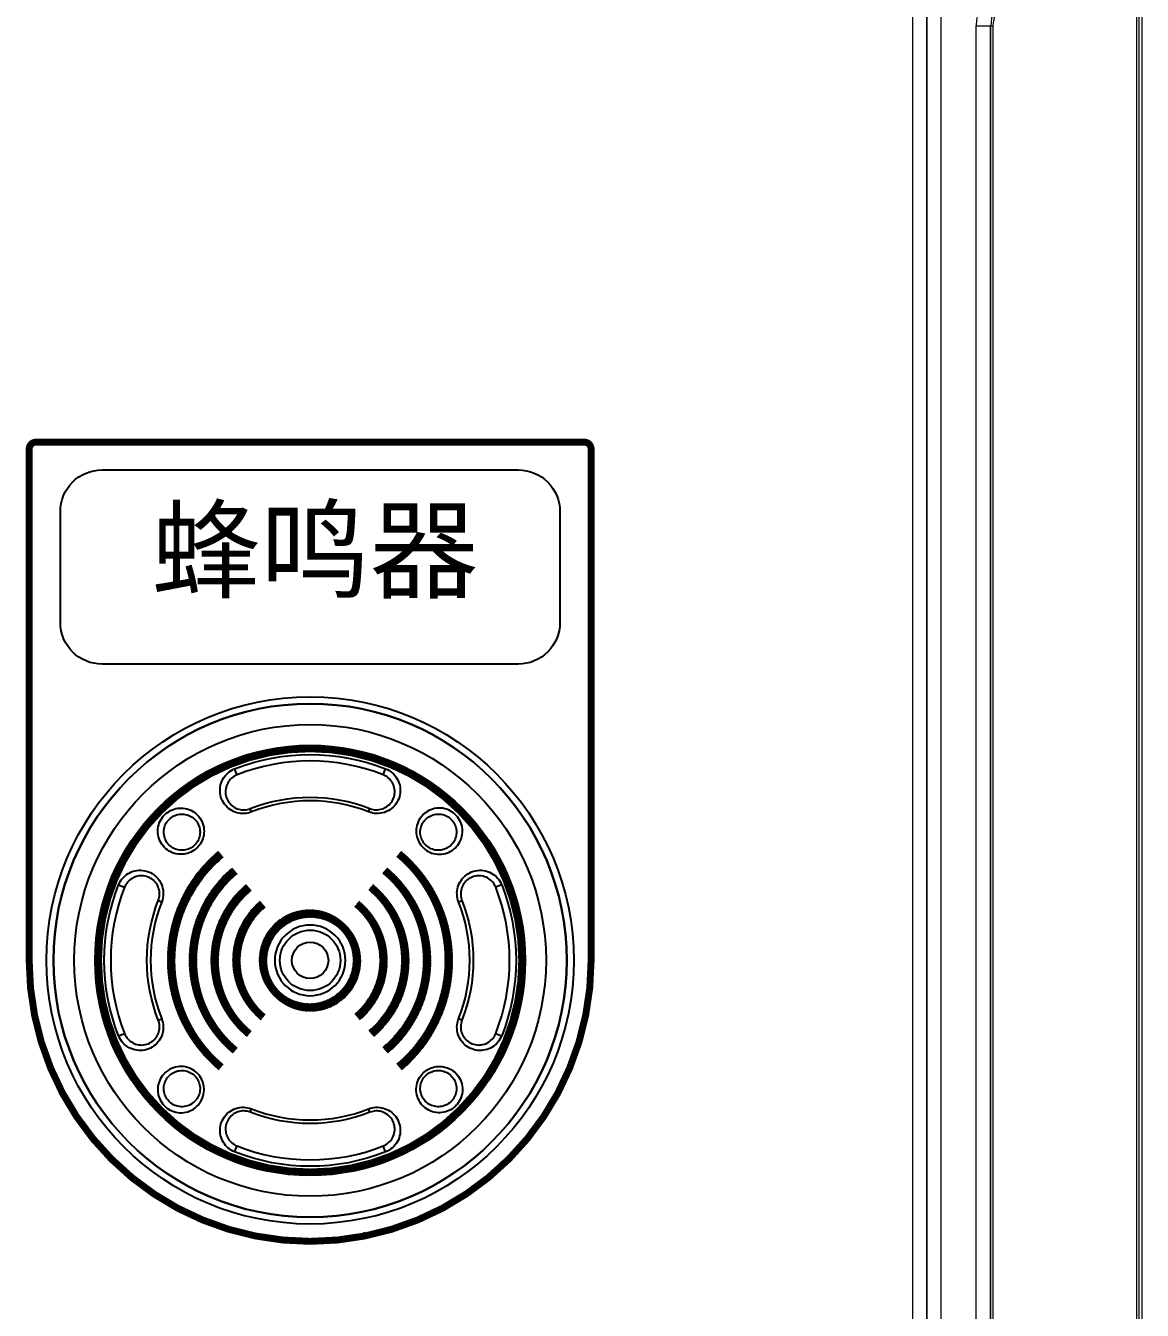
# Model space of a CAD drawing. Header units: millimetres. Extents: x 3916 to 6020, y 1867 to 2649.
# Drawn here: x 4280.2 to 4360.6, y 2402.7 to 2495.3 of the extents above; entities that cross this region are included whole.
import ezdxf

# ---------------------------------------------------------------- set-up
doc = ezdxf.new("R2010")
doc.units = ezdxf.units.MM
doc.layers.add('13', color=7, linetype='Continuous', lineweight=18)
doc.layers.add('30', color=7, linetype='Continuous')
doc.styles.add('宋体', font='')
doc.styles.get('宋体').set_extended_font_data('SimSun')

# ---------------------------------------------------------------- blocks, each defined once
blk = doc.blocks.new('LX300300')
at = {"layer": '13'}
for p, q in [((-1147.285, 19623.487), (-1147.285, 19907.437)), ((-1163.823, 19652.466), (-1163.823, 19878.459)), ((-1162.826, 19878.459), (-1162.826, 19652.466)), ((-1162.811, 19652.453), (-1162.811, 19878.472)), ((-1161.815, 19878.472), (-1161.815, 19652.453)), ((-1147.533, 19876.749), (-1147.533, 19654.176)), ((-1147.69, 19655.566), (-1147.69, 19875.359)), ((-1159.251, 19666.65), (-1159.251, 19864.274)), ((-1159.251, 19864.274), (-1158.251, 19864.274)), ((-1158.251, 19864.274), (-1158.251, 19666.65)), ((-1158.203, 19864.238), (-1158.251, 19864.274)), ((-1158.203, 19666.686), (-1158.203, 19864.238)), ((-1158.047, 19864.238), (-1158.203, 19864.238)), ((-1158.047, 19864.238), (-1158.047, 19666.686))]:
    blk.add_line(p, q, dxfattribs=at)
for centre, major_axis, ratio, start_param, end_param in [((-1155.248, 19864.271), (-3.203, 2.402), 0.999049, 6.141116, 6.926248), ((-1155.117, 19864.172), (2.928, -1.011), 0.965117, 2.678031, 3.463163), ((-1155.46, 19864.172), (2.454, -0.854), 0.958263, 2.678297, 3.463429)]:
    blk.add_ellipse(centre, major_axis=major_axis, ratio=ratio, start_param=start_param, end_param=end_param, dxfattribs=at)
blk = doc.blocks.new('14252565')
h = blk.add_hatch()
h.set_pattern_fill('ANSI31', color=1, scale=0.174239, style=0)
h.set_pattern_definition([(45, (6002.933564, 3888.994266), (-0.0154006625, 0.0154006625), [])])
h.paths.add_polyline_path([(7120.302, 5020.281), (7119.966, 5020.682, 0.466308), (7119.966, 5004.955), (7120.302, 5005.356, -0.466308)])
h.paths.add_polyline_path([(7121.31, 5019.08), (7120.974, 5019.481, 0.466308), (7120.974, 5006.157), (7121.31, 5006.557, -0.466308)])
h.paths.add_polyline_path([(7121.982, 5007.358), (7122.318, 5007.758, -0.466308), (7122.318, 5017.879), (7121.982, 5018.279, 0.466308)])
h.paths.add_polyline_path([(7122.99, 5008.559), (7123.326, 5008.96, -0.466308), (7123.326, 5016.678), (7122.99, 5017.078, 0.466308)])
h.paths.add_polyline_path([(7122.92, 5012.819, 1), (7130.207, 5012.819, 1)])
h.paths.add_polyline_path([(7129.685, 5012.819, -1), (7123.443, 5012.819, -1)], flags=16)
h.paths.add_polyline_path([(7130.138, 5017.078), (7129.802, 5016.678, -0.466308), (7129.802, 5008.96), (7130.138, 5008.559, 0.466308)])
h.paths.add_polyline_path([(7130.81, 5007.758), (7131.146, 5007.358, 0.466308), (7131.146, 5018.279), (7130.81, 5017.879, -0.466308)])
h.paths.add_polyline_path([(7132.154, 5019.481), (7131.818, 5019.08, -0.466308), (7131.818, 5006.557), (7132.154, 5006.157, 0.466308)])
h.paths.add_polyline_path([(7132.826, 5005.356), (7133.162, 5004.955, 0.466308), (7133.162, 5020.682), (7132.826, 5020.281, -0.466308)])
blk.add_line((7106.314, 5012.819), (7106.314, 5049.669))
at = {"color": 1}
blk.add_line((7140.349, 4998.198), (7140.284, 4998.267), dxfattribs=at)
at = {"color": 6}
blk.add_line((7130.514, 4993.116), (7130.49, 4993.233), dxfattribs=at)
at = {"const_width": 0.5}
for points in [[(7106.314, 5049.669, -0.414214), (7106.814, 5050.169)], [(7146.814, 5049.669, 0.414214), (7146.314, 5050.169)], [(7106.314, 5012.819, 1), (7146.814, 5012.819)]]:
    blk.add_lwpolyline(points, format="xyb", dxfattribs=at)
for points in [[(7106.814, 5050.169), (7146.314, 5050.169)], [(7146.314, 5050.169), (7106.814, 5050.169)], [(7106.314, 5012.819), (7106.314, 5049.669)], [(7146.814, 5012.819), (7146.814, 5049.669)]]:
    blk.add_lwpolyline(points, dxfattribs=at)
blk.add_lwpolyline([(7111.564, 5048.169), (7141.564, 5048.169, -0.414214), (7144.564, 5045.169), (7144.564, 5037.169, -0.414214), (7141.564, 5034.169), (7111.564, 5034.169, -0.414214), (7108.564, 5037.169), (7108.564, 5045.169, -0.414214)], format="xyb", close=True)
at = {"color": 1, "const_width": 0.5}
for points in [[(7141.814, 5012.819, 1), (7111.314, 5012.819)], [(7141.814, 5012.819, -1), (7111.314, 5012.819)]]:
    blk.add_lwpolyline(points, format="xyb", dxfattribs=at)
blk.add_circle((7126.564, 5012.819), 19)
at = {"color": 1, "lineweight": -3}
for radius in [18.5, 17, 1.313, 1.313, 1.313]:
    blk.add_circle((7126.564, 5012.819), radius, dxfattribs=at)
for centre, radius, start, end in [((7106.814, 5049.669), 0.5, 90, 180), ((7126.564, 5012.819), 18.5, 180, 0)]:
    blk.add_arc(centre, radius, start, end)
at = {"color": 1}
blk.add_arc((7126.564, 5012.819), 18.5, 0, 180, dxfattribs=at)
at = {"layer": '30', "color": 1}
for p, q in [((7121.293, 5026.192), (7121.123, 5026.622)), ((7131.834, 5026.192), (7132.004, 5026.622)), ((7122.347, 5023.518), (7122.251, 5023.761)), ((7130.781, 5023.518), (7130.876, 5023.761)), ((7112.76, 5018.259), (7113.19, 5018.089)), ((7140.367, 5018.259), (7139.937, 5018.089)), ((7115.622, 5017.131), (7115.864, 5017.035)), ((7137.263, 5017.035), (7137.506, 5017.131)), ((7115.622, 5008.506), (7115.864, 5008.602)), ((7137.506, 5008.506), (7137.263, 5008.602)), ((7112.76, 5007.378), (7113.19, 5007.548)), ((7139.937, 5007.548), (7140.367, 5007.378)), ((7122.251, 5001.877), (7122.347, 5002.119)), ((7130.876, 5001.877), (7130.781, 5002.119)), ((7121.123, 4999.015), (7121.293, 4999.445)), ((7132.004, 4999.015), (7131.834, 4999.445))]:
    blk.add_line(p, q, dxfattribs=at)
at = {"layer": '30', "color": 1, "extrusion": (0, 0, -1)}
blk.add_circle((-7126.564, 5012.819), 2.546, dxfattribs=at)
at = {"layer": '30', "color": 1}
blk.add_circle((7126.564, 5012.819), 2.178, dxfattribs=at)
at = {"layer": '30', "color": 1, "extrusion": (0, 0, -1)}
for radius, start, end in [(14.837, 68.48981, 111.51019), (11.761, 68.48981, 111.51019), (14.837, 338.48981, 21.51019), (14.837, 158.48981, 201.51019), (11.761, 338.48981, 21.51019), (11.761, 158.48981, 201.51019), (11.761, 248.48981, 291.51019), (14.837, 248.48981, 291.51019)]:
    blk.add_arc((-7126.564, 5012.819), radius, start, end, dxfattribs=at)
at = {"layer": '30', "color": 1}
for radius, start, end in [(14.375, 68.48981, 111.51019), (11.501, 68.48981, 111.51019), (14.375, 158.48981, 201.51019), (14.375, 338.48981, 21.51019), (11.501, 158.48981, 201.51019), (11.501, 338.48981, 21.51019), (11.501, 248.48981, 291.51019), (14.375, 248.48981, 291.51019)]:
    blk.add_arc((7126.564, 5012.819), radius, start, end, dxfattribs=at)
for points, knots in [([(7122.347, 5023.518), (7122.178, 5023.452), (7121.997, 5023.413), (7121.817, 5023.404), (7121.637, 5023.395), (7121.454, 5023.416), (7121.283, 5023.464), (7121.109, 5023.514), (7120.942, 5023.592), (7120.794, 5023.693), (7120.641, 5023.797), (7120.505, 5023.929), (7120.395, 5024.077), (7120.282, 5024.23), (7120.194, 5024.405), (7120.139, 5024.587), (7120.082, 5024.773), (7120.058, 5024.972), (7120.07, 5025.168), (7120.081, 5025.363), (7120.128, 5025.559), (7120.208, 5025.74), (7120.284, 5025.916), (7120.394, 5026.081), (7120.528, 5026.222), (7120.656, 5026.356), (7120.81, 5026.471), (7120.977, 5026.556), (7121.025, 5026.58), (7121.074, 5026.602), (7121.123, 5026.622)], [0, 0, 0, 0, 0.101747, 0.101747, 0.101747, 0.203378, 0.203378, 0.203378, 0.30682, 0.30682, 0.30682, 0.414434, 0.414434, 0.414434, 0.526326, 0.526326, 0.526326, 0.640784, 0.640784, 0.640784, 0.754692, 0.754692, 0.754692, 0.864958, 0.864958, 0.864958, 0.970284, 0.970284, 0.970284, 1, 1, 1, 1]), ([(7121.293, 5026.192), (7121.254, 5026.177), (7121.216, 5026.159), (7121.178, 5026.14), (7121.047, 5026.074), (7120.927, 5025.983), (7120.827, 5025.878), (7120.721, 5025.768), (7120.635, 5025.638), (7120.575, 5025.501), (7120.513, 5025.359), (7120.476, 5025.205), (7120.468, 5025.053), (7120.458, 5024.899), (7120.477, 5024.743), (7120.521, 5024.598), (7120.565, 5024.455), (7120.633, 5024.318), (7120.722, 5024.198), (7120.808, 5024.083), (7120.915, 5023.979), (7121.035, 5023.897), (7121.15, 5023.819), (7121.281, 5023.757), (7121.418, 5023.718), (7121.552, 5023.681), (7121.695, 5023.664), (7121.836, 5023.671), (7121.977, 5023.678), (7122.119, 5023.709), (7122.251, 5023.761)], [0, 0, 0, 0, 0.029327, 0.029327, 0.029327, 0.133539, 0.133539, 0.133539, 0.243372, 0.243372, 0.243372, 0.357775, 0.357775, 0.357775, 0.473406, 0.473406, 0.473406, 0.586569, 0.586569, 0.586569, 0.695, 0.695, 0.695, 0.798509, 0.798509, 0.798509, 0.899445, 0.899445, 0.899445, 1, 1, 1, 1]), ([(7132.004, 5026.622), (7132.172, 5026.556), (7132.331, 5026.46), (7132.469, 5026.344), (7132.606, 5026.228), (7132.725, 5026.089), (7132.817, 5025.937), (7132.911, 5025.783), (7132.98, 5025.611), (7133.019, 5025.437), (7133.06, 5025.256), (7133.07, 5025.067), (7133.05, 5024.884), (7133.028, 5024.694), (7132.973, 5024.506), (7132.889, 5024.335), (7132.804, 5024.16), (7132.685, 5023.998), (7132.543, 5023.863), (7132.402, 5023.728), (7132.234, 5023.616), (7132.052, 5023.538), (7131.877, 5023.463), (7131.684, 5023.416), (7131.49, 5023.405), (7131.305, 5023.394), (7131.114, 5023.415), (7130.934, 5023.466), (7130.882, 5023.481), (7130.831, 5023.498), (7130.781, 5023.518)], [0, 0, 0, 0, 0.101624, 0.101624, 0.101624, 0.203124, 0.203124, 0.203124, 0.306539, 0.306539, 0.306539, 0.414299, 0.414299, 0.414299, 0.52639, 0.52639, 0.52639, 0.640916, 0.640916, 0.640916, 0.75468, 0.75468, 0.75468, 0.864737, 0.864737, 0.864737, 0.970001, 0.970001, 0.970001, 1, 1, 1, 1]), ([(7130.876, 5023.761), (7130.915, 5023.745), (7130.956, 5023.731), (7130.996, 5023.72), (7131.137, 5023.679), (7131.287, 5023.663), (7131.432, 5023.672), (7131.584, 5023.681), (7131.735, 5023.717), (7131.872, 5023.776), (7132.015, 5023.838), (7132.147, 5023.925), (7132.257, 5024.03), (7132.368, 5024.137), (7132.461, 5024.264), (7132.528, 5024.4), (7132.594, 5024.534), (7132.637, 5024.682), (7132.654, 5024.831), (7132.67, 5024.973), (7132.662, 5025.122), (7132.63, 5025.264), (7132.599, 5025.4), (7132.546, 5025.534), (7132.472, 5025.656), (7132.4, 5025.774), (7132.306, 5025.883), (7132.198, 5025.975), (7132.091, 5026.065), (7131.966, 5026.14), (7131.834, 5026.192)], [0, 0, 0, 0, 0.029607, 0.029607, 0.029607, 0.133748, 0.133748, 0.133748, 0.243339, 0.243339, 0.243339, 0.357552, 0.357552, 0.357552, 0.473224, 0.473224, 0.473224, 0.586598, 0.586598, 0.586598, 0.695213, 0.695213, 0.695213, 0.798732, 0.798732, 0.798732, 0.899562, 0.899562, 0.899562, 1, 1, 1, 1]), ([(7116.067, 5023.304), (7116.067, 5023.305), (7116.073, 5023.31), (7116.079, 5023.316), (7116.2, 5023.437), (7116.35, 5023.545), (7116.51, 5023.624), (7116.67, 5023.704), (7116.844, 5023.757), (7117.018, 5023.782), (7117.198, 5023.807), (7117.382, 5023.803), (7117.557, 5023.77), (7117.74, 5023.736), (7117.918, 5023.671), (7118.077, 5023.58), (7118.244, 5023.485), (7118.395, 5023.36), (7118.519, 5023.216), (7118.645, 5023.068), (7118.747, 5022.895), (7118.816, 5022.711), (7118.883, 5022.528), (7118.92, 5022.329), (7118.92, 5022.132), (7118.92, 5021.941), (7118.886, 5021.745), (7118.82, 5021.563), (7118.757, 5021.388), (7118.663, 5021.221), (7118.544, 5021.076), (7118.477, 5020.993), (7118.4, 5020.915), (7118.317, 5020.847), (7118.177, 5020.731), (7118.016, 5020.637), (7117.847, 5020.572), (7117.678, 5020.508), (7117.498, 5020.471), (7117.32, 5020.464), (7117.138, 5020.456), (7116.953, 5020.479), (7116.781, 5020.53), (7116.601, 5020.583), (7116.429, 5020.667), (7116.279, 5020.776), (7116.123, 5020.888), (7115.985, 5021.029), (7115.876, 5021.187), (7115.766, 5021.348), (7115.682, 5021.532), (7115.634, 5021.723), (7115.587, 5021.911), (7115.572, 5022.113), (7115.593, 5022.309), (7115.614, 5022.497), (7115.668, 5022.687), (7115.752, 5022.86), (7115.832, 5023.025), (7115.942, 5023.179), (7116.072, 5023.31)], [0, 0, 0, 0, 0.000099, 0.000099, 0.000099, 0.050562, 0.050562, 0.050562, 0.100945, 0.100945, 0.100945, 0.152637, 0.152637, 0.152637, 0.206489, 0.206489, 0.206489, 0.262514, 0.262514, 0.262514, 0.319771, 0.319771, 0.319771, 0.376667, 0.376667, 0.376667, 0.431722, 0.431722, 0.431722, 0.484381, 0.484381, 0.484381, 0.514326, 0.514326, 0.514326, 0.565533, 0.565533, 0.565533, 0.616667, 0.616667, 0.616667, 0.668934, 0.668934, 0.668934, 0.723397, 0.723397, 0.723397, 0.779841, 0.779841, 0.779841, 0.83716, 0.83716, 0.83716, 0.893705, 0.893705, 0.893705, 0.948113, 0.948113, 0.948113, 1, 1, 1, 1]), ([(7134.717, 5023.33), (7134.765, 5023.377), (7134.816, 5023.42), (7134.869, 5023.461), (7135.025, 5023.578), (7135.204, 5023.67), (7135.392, 5023.727), (7135.578, 5023.783), (7135.779, 5023.807), (7135.976, 5023.795), (7136.166, 5023.784), (7136.359, 5023.738), (7136.536, 5023.662), (7136.706, 5023.589), (7136.866, 5023.485), (7137.003, 5023.359), (7137.136, 5023.238), (7137.25, 5023.092), (7137.336, 5022.935), (7137.422, 5022.779), (7137.483, 5022.607), (7137.515, 5022.434), (7137.548, 5022.257), (7137.552, 5022.073), (7137.527, 5021.897), (7137.501, 5021.713), (7137.444, 5021.534), (7137.36, 5021.371), (7137.274, 5021.201), (7137.156, 5021.045), (7137.018, 5020.915), (7136.925, 5020.828), (7136.822, 5020.751), (7136.711, 5020.687), (7136.547, 5020.592), (7136.364, 5020.524), (7136.176, 5020.49), (7135.987, 5020.455), (7135.788, 5020.453), (7135.597, 5020.486), (7135.411, 5020.517), (7135.226, 5020.582), (7135.06, 5020.675), (7134.9, 5020.765), (7134.753, 5020.883), (7134.63, 5021.02), (7134.511, 5021.154), (7134.412, 5021.309), (7134.342, 5021.473), (7134.272, 5021.637), (7134.228, 5021.815), (7134.213, 5021.991), (7134.198, 5022.172), (7134.213, 5022.357), (7134.256, 5022.531), (7134.301, 5022.712), (7134.377, 5022.886), (7134.478, 5023.041), (7134.546, 5023.146), (7134.627, 5023.243), (7134.717, 5023.33)], [0, 0, 0, 0, 0.019456, 0.019456, 0.019456, 0.076785, 0.076785, 0.076785, 0.133563, 0.133563, 0.133563, 0.188335, 0.188335, 0.188335, 0.24065, 0.24065, 0.24065, 0.291255, 0.291255, 0.291255, 0.341577, 0.341577, 0.341577, 0.393046, 0.393046, 0.393046, 0.446607, 0.446607, 0.446607, 0.502394, 0.502394, 0.502394, 0.539574, 0.539574, 0.539574, 0.595083, 0.595083, 0.595083, 0.650703, 0.650703, 0.650703, 0.704608, 0.704608, 0.704608, 0.756284, 0.756284, 0.756284, 0.806725, 0.806725, 0.806725, 0.857335, 0.857335, 0.857335, 0.909371, 0.909371, 0.909371, 0.963555, 0.963555, 0.963555, 1, 1, 1, 1]), ([(7116.399, 5022.983), (7116.297, 5022.881), (7116.211, 5022.759), (7116.148, 5022.63), (7116.082, 5022.494), (7116.04, 5022.346), (7116.024, 5022.199), (7116.007, 5022.044), (7116.019, 5021.887), (7116.056, 5021.74), (7116.094, 5021.59), (7116.159, 5021.446), (7116.245, 5021.32), (7116.33, 5021.196), (7116.438, 5021.086), (7116.561, 5020.998), (7116.679, 5020.913), (7116.813, 5020.847), (7116.954, 5020.805), (7117.089, 5020.766), (7117.233, 5020.747), (7117.376, 5020.753), (7117.515, 5020.759), (7117.657, 5020.788), (7117.79, 5020.838), (7117.921, 5020.889), (7118.048, 5020.962), (7118.158, 5021.054), (7118.223, 5021.107), (7118.283, 5021.168), (7118.336, 5021.233), (7118.429, 5021.347), (7118.503, 5021.478), (7118.552, 5021.614), (7118.604, 5021.758), (7118.63, 5021.911), (7118.63, 5022.06), (7118.63, 5022.216), (7118.601, 5022.371), (7118.548, 5022.514), (7118.495, 5022.658), (7118.415, 5022.794), (7118.316, 5022.909), (7118.218, 5023.023), (7118.1, 5023.12), (7117.97, 5023.194), (7117.845, 5023.266), (7117.706, 5023.317), (7117.562, 5023.344), (7117.426, 5023.369), (7117.281, 5023.373), (7117.14, 5023.353), (7117.004, 5023.334), (7116.868, 5023.292), (7116.742, 5023.229), (7116.617, 5023.167), (7116.499, 5023.083), (7116.399, 5022.983)], [0, 0, 0, 0, 0.051277, 0.051277, 0.051277, 0.105344, 0.105344, 0.105344, 0.161999, 0.161999, 0.161999, 0.219827, 0.219827, 0.219827, 0.276922, 0.276922, 0.276922, 0.33188, 0.33188, 0.33188, 0.384295, 0.384295, 0.384295, 0.435182, 0.435182, 0.435182, 0.485837, 0.485837, 0.485837, 0.515395, 0.515395, 0.515395, 0.567496, 0.567496, 0.567496, 0.622326, 0.622326, 0.622326, 0.679454, 0.679454, 0.679454, 0.737289, 0.737289, 0.737289, 0.793955, 0.793955, 0.793955, 0.848233, 0.848233, 0.848233, 0.899974, 0.899974, 0.899974, 0.950023, 0.950023, 0.950023, 1, 1, 1, 1]), ([(7134.896, 5022.999), (7134.826, 5022.931), (7134.763, 5022.855), (7134.709, 5022.772), (7134.63, 5022.651), (7134.571, 5022.515), (7134.535, 5022.373), (7134.502, 5022.237), (7134.49, 5022.092), (7134.502, 5021.95), (7134.513, 5021.812), (7134.548, 5021.673), (7134.603, 5021.544), (7134.658, 5021.416), (7134.735, 5021.294), (7134.829, 5021.189), (7134.925, 5021.082), (7135.04, 5020.989), (7135.165, 5020.919), (7135.296, 5020.846), (7135.441, 5020.795), (7135.586, 5020.771), (7135.737, 5020.745), (7135.892, 5020.747), (7136.039, 5020.774), (7136.187, 5020.801), (7136.331, 5020.854), (7136.459, 5020.928), (7136.546, 5020.978), (7136.627, 5021.039), (7136.699, 5021.107), (7136.808, 5021.209), (7136.899, 5021.331), (7136.967, 5021.464), (7137.033, 5021.591), (7137.078, 5021.732), (7137.098, 5021.876), (7137.117, 5022.013), (7137.115, 5022.157), (7137.089, 5022.297), (7137.064, 5022.432), (7137.016, 5022.567), (7136.949, 5022.69), (7136.881, 5022.812), (7136.791, 5022.927), (7136.687, 5023.022), (7136.58, 5023.12), (7136.454, 5023.202), (7136.322, 5023.259), (7136.182, 5023.319), (7136.031, 5023.354), (7135.883, 5023.363), (7135.728, 5023.373), (7135.571, 5023.354), (7135.425, 5023.31), (7135.278, 5023.265), (7135.137, 5023.193), (7135.016, 5023.101), (7134.974, 5023.07), (7134.934, 5023.035), (7134.896, 5022.999)], [0, 0, 0, 0, 0.036868, 0.036868, 0.036868, 0.091506, 0.091506, 0.091506, 0.143634, 0.143634, 0.143634, 0.19395, 0.19395, 0.19395, 0.24382, 0.24382, 0.24382, 0.294868, 0.294868, 0.294868, 0.348357, 0.348357, 0.348357, 0.403982, 0.403982, 0.403982, 0.459907, 0.459907, 0.459907, 0.49751, 0.49751, 0.49751, 0.55392, 0.55392, 0.55392, 0.607858, 0.607858, 0.607858, 0.659318, 0.659318, 0.659318, 0.709258, 0.709258, 0.709258, 0.759254, 0.759254, 0.759254, 0.810982, 0.810982, 0.810982, 0.865471, 0.865471, 0.865471, 0.922427, 0.922427, 0.922427, 0.980309, 0.980309, 0.980309, 1, 1, 1, 1]), ([(7112.76, 5018.259), (7112.826, 5018.427), (7112.922, 5018.586), (7113.038, 5018.723), (7113.154, 5018.861), (7113.293, 5018.98), (7113.445, 5019.072), (7113.6, 5019.166), (7113.771, 5019.235), (7113.945, 5019.274), (7114.126, 5019.315), (7114.315, 5019.325), (7114.498, 5019.305), (7114.688, 5019.283), (7114.876, 5019.228), (7115.047, 5019.144), (7115.222, 5019.058), (7115.384, 5018.94), (7115.52, 5018.798), (7115.654, 5018.657), (7115.766, 5018.489), (7115.844, 5018.307), (7115.92, 5018.132), (7115.966, 5017.938), (7115.977, 5017.745), (7115.988, 5017.56), (7115.967, 5017.369), (7115.916, 5017.189), (7115.901, 5017.137), (7115.884, 5017.086), (7115.864, 5017.035)], [0, 0, 0, 0, 0.101624, 0.101624, 0.101624, 0.203124, 0.203124, 0.203124, 0.306539, 0.306539, 0.306539, 0.414299, 0.414299, 0.414299, 0.52639, 0.52639, 0.52639, 0.640916, 0.640916, 0.640916, 0.75468, 0.75468, 0.75468, 0.864737, 0.864737, 0.864737, 0.970001, 0.970001, 0.970001, 1, 1, 1, 1]), ([(7115.622, 5017.131), (7115.637, 5017.17), (7115.651, 5017.211), (7115.662, 5017.251), (7115.703, 5017.392), (7115.719, 5017.542), (7115.71, 5017.687), (7115.701, 5017.839), (7115.665, 5017.99), (7115.606, 5018.127), (7115.545, 5018.27), (7115.457, 5018.402), (7115.352, 5018.512), (7115.246, 5018.623), (7115.119, 5018.716), (7114.982, 5018.783), (7114.848, 5018.849), (7114.701, 5018.892), (7114.552, 5018.909), (7114.409, 5018.925), (7114.261, 5018.917), (7114.118, 5018.885), (7113.982, 5018.854), (7113.848, 5018.8), (7113.727, 5018.727), (7113.608, 5018.655), (7113.499, 5018.561), (7113.408, 5018.453), (7113.317, 5018.346), (7113.242, 5018.221), (7113.19, 5018.089)], [0, 0, 0, 0, 0.029607, 0.029607, 0.029607, 0.133748, 0.133748, 0.133748, 0.243339, 0.243339, 0.243339, 0.357552, 0.357552, 0.357552, 0.473224, 0.473224, 0.473224, 0.586598, 0.586598, 0.586598, 0.695213, 0.695213, 0.695213, 0.798732, 0.798732, 0.798732, 0.899562, 0.899562, 0.899562, 1, 1, 1, 1]), ([(7137.263, 5017.035), (7137.197, 5017.204), (7137.158, 5017.385), (7137.149, 5017.565), (7137.14, 5017.745), (7137.161, 5017.928), (7137.21, 5018.099), (7137.259, 5018.273), (7137.337, 5018.44), (7137.438, 5018.588), (7137.542, 5018.741), (7137.674, 5018.877), (7137.822, 5018.987), (7137.975, 5019.101), (7138.15, 5019.188), (7138.332, 5019.244), (7138.518, 5019.3), (7138.717, 5019.324), (7138.913, 5019.312), (7139.108, 5019.301), (7139.304, 5019.254), (7139.485, 5019.175), (7139.661, 5019.098), (7139.826, 5018.988), (7139.967, 5018.854), (7140.101, 5018.726), (7140.216, 5018.572), (7140.301, 5018.405), (7140.325, 5018.357), (7140.347, 5018.309), (7140.367, 5018.259)], [0, 0, 0, 0, 0.101747, 0.101747, 0.101747, 0.203378, 0.203378, 0.203378, 0.30682, 0.30682, 0.30682, 0.414434, 0.414434, 0.414434, 0.526326, 0.526326, 0.526326, 0.640784, 0.640784, 0.640784, 0.754692, 0.754692, 0.754692, 0.864958, 0.864958, 0.864958, 0.970284, 0.970284, 0.970284, 1, 1, 1, 1]), ([(7139.937, 5018.089), (7139.922, 5018.128), (7139.904, 5018.167), (7139.885, 5018.204), (7139.819, 5018.335), (7139.728, 5018.455), (7139.624, 5018.556), (7139.513, 5018.661), (7139.383, 5018.747), (7139.246, 5018.807), (7139.104, 5018.869), (7138.95, 5018.906), (7138.798, 5018.915), (7138.644, 5018.924), (7138.489, 5018.905), (7138.343, 5018.861), (7138.2, 5018.818), (7138.063, 5018.749), (7137.943, 5018.66), (7137.828, 5018.574), (7137.725, 5018.468), (7137.642, 5018.347), (7137.564, 5018.232), (7137.502, 5018.101), (7137.463, 5017.964), (7137.426, 5017.83), (7137.409, 5017.687), (7137.416, 5017.546), (7137.423, 5017.405), (7137.454, 5017.263), (7137.506, 5017.131)], [0, 0, 0, 0, 0.029327, 0.029327, 0.029327, 0.133539, 0.133539, 0.133539, 0.243372, 0.243372, 0.243372, 0.357775, 0.357775, 0.357775, 0.473406, 0.473406, 0.473406, 0.586569, 0.586569, 0.586569, 0.695, 0.695, 0.695, 0.798509, 0.798509, 0.798509, 0.899445, 0.899445, 0.899445, 1, 1, 1, 1]), ([(7115.864, 5008.602), (7115.93, 5008.433), (7115.969, 5008.252), (7115.978, 5008.072), (7115.987, 5007.892), (7115.966, 5007.709), (7115.918, 5007.538), (7115.869, 5007.364), (7115.79, 5007.197), (7115.69, 5007.049), (7115.585, 5006.896), (7115.453, 5006.76), (7115.306, 5006.65), (7115.152, 5006.536), (7114.977, 5006.449), (7114.795, 5006.394), (7114.609, 5006.337), (7114.41, 5006.313), (7114.214, 5006.325), (7114.02, 5006.336), (7113.823, 5006.383), (7113.642, 5006.463), (7113.467, 5006.539), (7113.301, 5006.649), (7113.16, 5006.783), (7113.026, 5006.911), (7112.911, 5007.065), (7112.826, 5007.232), (7112.802, 5007.28), (7112.78, 5007.329), (7112.76, 5007.378)], [0, 0, 0, 0, 0.101747, 0.101747, 0.101747, 0.203378, 0.203378, 0.203378, 0.30682, 0.30682, 0.30682, 0.414434, 0.414434, 0.414434, 0.526326, 0.526326, 0.526326, 0.640784, 0.640784, 0.640784, 0.754692, 0.754692, 0.754692, 0.864958, 0.864958, 0.864958, 0.970284, 0.970284, 0.970284, 1, 1, 1, 1]), ([(7140.367, 5007.378), (7140.301, 5007.21), (7140.205, 5007.051), (7140.089, 5006.914), (7139.974, 5006.776), (7139.834, 5006.657), (7139.682, 5006.565), (7139.528, 5006.471), (7139.357, 5006.402), (7139.183, 5006.363), (7139.001, 5006.322), (7138.812, 5006.312), (7138.629, 5006.332), (7138.439, 5006.354), (7138.251, 5006.409), (7138.08, 5006.493), (7137.905, 5006.579), (7137.743, 5006.697), (7137.608, 5006.839), (7137.473, 5006.98), (7137.361, 5007.149), (7137.283, 5007.33), (7137.208, 5007.506), (7137.161, 5007.699), (7137.15, 5007.892), (7137.139, 5008.077), (7137.16, 5008.268), (7137.211, 5008.448), (7137.226, 5008.5), (7137.243, 5008.551), (7137.263, 5008.602)], [0, 0, 0, 0, 0.101624, 0.101624, 0.101624, 0.203124, 0.203124, 0.203124, 0.306539, 0.306539, 0.306539, 0.414299, 0.414299, 0.414299, 0.52639, 0.52639, 0.52639, 0.640916, 0.640916, 0.640916, 0.75468, 0.75468, 0.75468, 0.864737, 0.864737, 0.864737, 0.970001, 0.970001, 0.970001, 1, 1, 1, 1]), ([(7113.19, 5007.548), (7113.205, 5007.509), (7113.223, 5007.47), (7113.242, 5007.433), (7113.309, 5007.302), (7113.399, 5007.182), (7113.504, 5007.082), (7113.614, 5006.976), (7113.744, 5006.89), (7113.881, 5006.83), (7114.023, 5006.768), (7114.177, 5006.731), (7114.329, 5006.722), (7114.483, 5006.713), (7114.639, 5006.732), (7114.784, 5006.776), (7114.927, 5006.819), (7115.064, 5006.888), (7115.184, 5006.977), (7115.3, 5007.063), (7115.403, 5007.169), (7115.485, 5007.29), (7115.564, 5007.405), (7115.625, 5007.536), (7115.664, 5007.673), (7115.701, 5007.807), (7115.718, 5007.95), (7115.711, 5008.091), (7115.704, 5008.232), (7115.674, 5008.374), (7115.622, 5008.506)], [0, 0, 0, 0, 0.029327, 0.029327, 0.029327, 0.133539, 0.133539, 0.133539, 0.243372, 0.243372, 0.243372, 0.357775, 0.357775, 0.357775, 0.473406, 0.473406, 0.473406, 0.586569, 0.586569, 0.586569, 0.695, 0.695, 0.695, 0.798509, 0.798509, 0.798509, 0.899445, 0.899445, 0.899445, 1, 1, 1, 1]), ([(7137.506, 5008.506), (7137.49, 5008.467), (7137.476, 5008.427), (7137.465, 5008.386), (7137.425, 5008.245), (7137.408, 5008.095), (7137.417, 5007.95), (7137.426, 5007.798), (7137.462, 5007.647), (7137.521, 5007.51), (7137.583, 5007.367), (7137.67, 5007.236), (7137.775, 5007.125), (7137.882, 5007.014), (7138.009, 5006.921), (7138.145, 5006.854), (7138.279, 5006.788), (7138.427, 5006.745), (7138.576, 5006.728), (7138.718, 5006.712), (7138.867, 5006.72), (7139.009, 5006.752), (7139.145, 5006.783), (7139.279, 5006.837), (7139.401, 5006.911), (7139.519, 5006.983), (7139.629, 5007.076), (7139.72, 5007.184), (7139.81, 5007.291), (7139.885, 5007.416), (7139.937, 5007.548)], [0, 0, 0, 0, 0.029607, 0.029607, 0.029607, 0.133748, 0.133748, 0.133748, 0.243339, 0.243339, 0.243339, 0.357552, 0.357552, 0.357552, 0.473224, 0.473224, 0.473224, 0.586598, 0.586598, 0.586598, 0.695213, 0.695213, 0.695213, 0.798732, 0.798732, 0.798732, 0.899562, 0.899562, 0.899562, 1, 1, 1, 1]), ([(7116.052, 5004.666), (7116.133, 5004.75), (7116.224, 5004.826), (7116.322, 5004.892), (7116.484, 5005), (7116.669, 5005.082), (7116.86, 5005.128), (7117.049, 5005.174), (7117.25, 5005.186), (7117.445, 5005.164), (7117.633, 5005.142), (7117.822, 5005.086), (7117.994, 5005.001), (7118.158, 5004.919), (7118.312, 5004.808), (7118.442, 5004.676), (7118.568, 5004.548), (7118.674, 5004.397), (7118.752, 5004.236), (7118.83, 5004.075), (7118.882, 5003.9), (7118.906, 5003.725), (7118.929, 5003.546), (7118.923, 5003.361), (7118.889, 5003.186), (7118.853, 5003.003), (7118.786, 5002.826), (7118.693, 5002.667), (7118.634, 5002.566), (7118.564, 5002.47), (7118.485, 5002.384), (7118.355, 5002.24), (7118.197, 5002.119), (7118.025, 5002.029), (7117.852, 5001.938), (7117.66, 5001.878), (7117.465, 5001.852), (7117.274, 5001.828), (7117.073, 5001.837), (7116.882, 5001.88), (7116.699, 5001.922), (7116.519, 5001.997), (7116.359, 5002.098), (7116.205, 5002.196), (7116.065, 5002.321), (7115.951, 5002.463), (7115.839, 5002.603), (7115.749, 5002.762), (7115.687, 5002.929), (7115.625, 5003.096), (7115.591, 5003.275), (7115.585, 5003.452), (7115.579, 5003.634), (7115.603, 5003.818), (7115.656, 5003.99), (7115.71, 5004.17), (7115.796, 5004.341), (7115.906, 5004.492), (7115.95, 5004.553), (7115.999, 5004.611), (7116.052, 5004.666)], [0, 0, 0, 0, 0.034208, 0.034208, 0.034208, 0.091565, 0.091565, 0.091565, 0.148008, 0.148008, 0.148008, 0.202294, 0.202294, 0.202294, 0.254263, 0.254263, 0.254263, 0.304806, 0.304806, 0.304806, 0.355309, 0.355309, 0.355309, 0.407079, 0.407079, 0.407079, 0.460936, 0.460936, 0.460936, 0.495096, 0.495096, 0.495096, 0.552074, 0.552074, 0.552074, 0.609115, 0.609115, 0.609115, 0.665078, 0.665078, 0.665078, 0.718671, 0.718671, 0.718671, 0.770027, 0.770027, 0.770027, 0.820299, 0.820299, 0.820299, 0.87099, 0.87099, 0.87099, 0.923351, 0.923351, 0.923351, 0.977981, 0.977981, 0.977981, 1, 1, 1, 1]), ([(7116.383, 5004.486), (7116.342, 5004.443), (7116.304, 5004.398), (7116.268, 5004.35), (7116.18, 5004.229), (7116.111, 5004.09), (7116.069, 5003.944), (7116.031, 5003.813), (7116.013, 5003.674), (7116.017, 5003.535), (7116.022, 5003.397), (7116.049, 5003.257), (7116.097, 5003.125), (7116.146, 5002.995), (7116.216, 5002.87), (7116.304, 5002.761), (7116.393, 5002.649), (7116.503, 5002.551), (7116.623, 5002.475), (7116.749, 5002.395), (7116.891, 5002.336), (7117.034, 5002.304), (7117.184, 5002.27), (7117.341, 5002.263), (7117.49, 5002.282), (7117.644, 5002.302), (7117.794, 5002.35), (7117.929, 5002.42), (7118.064, 5002.491), (7118.187, 5002.586), (7118.289, 5002.698), (7118.351, 5002.766), (7118.406, 5002.841), (7118.452, 5002.92), (7118.525, 5003.045), (7118.577, 5003.183), (7118.606, 5003.327), (7118.632, 5003.463), (7118.637, 5003.608), (7118.619, 5003.749), (7118.601, 5003.886), (7118.56, 5004.023), (7118.499, 5004.149), (7118.437, 5004.275), (7118.354, 5004.394), (7118.255, 5004.494), (7118.154, 5004.597), (7118.033, 5004.685), (7117.905, 5004.749), (7117.769, 5004.816), (7117.622, 5004.859), (7117.475, 5004.876), (7117.321, 5004.894), (7117.163, 5004.884), (7117.016, 5004.848), (7116.866, 5004.812), (7116.721, 5004.748), (7116.595, 5004.663), (7116.518, 5004.612), (7116.447, 5004.552), (7116.383, 5004.486)], [0, 0, 0, 0, 0.02228, 0.02228, 0.02228, 0.079177, 0.079177, 0.079177, 0.129961, 0.129961, 0.129961, 0.180428, 0.180428, 0.180428, 0.230166, 0.230166, 0.230166, 0.280886, 0.280886, 0.280886, 0.334019, 0.334019, 0.334019, 0.389934, 0.389934, 0.389934, 0.447371, 0.447371, 0.447371, 0.504989, 0.504989, 0.504989, 0.539536, 0.539536, 0.539536, 0.593806, 0.593806, 0.593806, 0.645613, 0.645613, 0.645613, 0.695776, 0.695776, 0.695776, 0.745729, 0.745729, 0.745729, 0.797087, 0.797087, 0.797087, 0.851014, 0.851014, 0.851014, 0.907539, 0.907539, 0.907539, 0.965386, 0.965386, 0.965386, 1, 1, 1, 1]), ([(7134.695, 5004.686), (7134.701, 5004.692), (7134.707, 5004.697), (7134.713, 5004.703), (7134.841, 5004.828), (7134.992, 5004.933), (7135.154, 5005.011), (7135.315, 5005.088), (7135.49, 5005.139), (7135.665, 5005.162), (7135.845, 5005.184), (7136.03, 5005.177), (7136.205, 5005.142), (7136.387, 5005.105), (7136.564, 5005.037), (7136.722, 5004.944), (7136.887, 5004.847), (7137.036, 5004.72), (7137.158, 5004.573), (7137.282, 5004.424), (7137.382, 5004.249), (7137.447, 5004.064), (7137.513, 5003.881), (7137.546, 5003.681), (7137.543, 5003.484), (7137.541, 5003.293), (7137.504, 5003.097), (7137.435, 5002.916), (7137.37, 5002.743), (7137.273, 5002.577), (7137.152, 5002.434), (7137.084, 5002.352), (7137.007, 5002.277), (7136.924, 5002.21), (7136.782, 5002.095), (7136.62, 5002.003), (7136.45, 5001.941), (7136.281, 5001.879), (7136.1, 5001.844), (7135.922, 5001.839), (7135.739, 5001.834), (7135.555, 5001.86), (7135.383, 5001.913), (7135.204, 5001.968), (7135.033, 5002.055), (7134.883, 5002.166), (7134.729, 5002.28), (7134.592, 5002.424), (7134.486, 5002.584), (7134.378, 5002.747), (7134.297, 5002.932), (7134.252, 5003.124), (7134.207, 5003.313), (7134.196, 5003.514), (7134.22, 5003.709), (7134.243, 5003.897), (7134.299, 5004.085), (7134.385, 5004.257), (7134.464, 5004.414), (7134.571, 5004.561), (7134.696, 5004.686)], [0, 0, 0, 0, 0.002133, 0.002133, 0.002133, 0.05265, 0.05265, 0.05265, 0.10315, 0.10315, 0.10315, 0.154932, 0.154932, 0.154932, 0.208809, 0.208809, 0.208809, 0.264813, 0.264813, 0.264813, 0.322062, 0.322062, 0.322062, 0.378986, 0.378986, 0.378986, 0.434053, 0.434053, 0.434053, 0.48665, 0.48665, 0.48665, 0.516373, 0.516373, 0.516373, 0.567599, 0.567599, 0.567599, 0.618745, 0.618745, 0.618745, 0.671118, 0.671118, 0.671118, 0.725771, 0.725771, 0.725771, 0.782371, 0.782371, 0.782371, 0.839692, 0.839692, 0.839692, 0.896074, 0.896074, 0.896074, 0.950289, 0.950289, 0.950289, 1, 1, 1, 1]), ([(7134.88, 5004.502), (7134.782, 5004.404), (7134.699, 5004.289), (7134.637, 5004.166), (7134.569, 5004.031), (7134.525, 5003.883), (7134.507, 5003.737), (7134.488, 5003.583), (7134.497, 5003.426), (7134.532, 5003.278), (7134.568, 5003.127), (7134.631, 5002.983), (7134.715, 5002.856), (7134.799, 5002.729), (7134.906, 5002.617), (7135.027, 5002.527), (7135.144, 5002.441), (7135.278, 5002.373), (7135.419, 5002.329), (7135.553, 5002.288), (7135.697, 5002.268), (7135.84, 5002.272), (7135.979, 5002.276), (7136.121, 5002.303), (7136.254, 5002.351), (7136.387, 5002.4), (7136.514, 5002.472), (7136.626, 5002.562), (7136.69, 5002.614), (7136.751, 5002.674), (7136.805, 5002.738), (7136.899, 5002.85), (7136.975, 5002.98), (7137.026, 5003.115), (7137.08, 5003.258), (7137.109, 5003.411), (7137.111, 5003.56), (7137.113, 5003.716), (7137.086, 5003.872), (7137.036, 5004.015), (7136.984, 5004.16), (7136.906, 5004.297), (7136.809, 5004.414), (7136.713, 5004.528), (7136.597, 5004.628), (7136.468, 5004.704), (7136.344, 5004.777), (7136.205, 5004.83), (7136.062, 5004.859), (7135.925, 5004.887), (7135.781, 5004.892), (7135.639, 5004.875), (7135.503, 5004.857), (7135.365, 5004.817), (7135.239, 5004.756), (7135.107, 5004.693), (7134.984, 5004.606), (7134.88, 5004.502)], [0, 0, 0, 0, 0.049116, 0.049116, 0.049116, 0.102957, 0.102957, 0.102957, 0.159404, 0.159404, 0.159404, 0.217199, 0.217199, 0.217199, 0.274446, 0.274446, 0.274446, 0.329618, 0.329618, 0.329618, 0.382172, 0.382172, 0.382172, 0.433098, 0.433098, 0.433098, 0.483782, 0.483782, 0.483782, 0.51312, 0.51312, 0.51312, 0.565152, 0.565152, 0.565152, 0.619989, 0.619989, 0.619989, 0.677146, 0.677146, 0.677146, 0.734974, 0.734974, 0.734974, 0.791615, 0.791615, 0.791615, 0.845909, 0.845909, 0.845909, 0.897735, 0.897735, 0.897735, 0.947899, 0.947899, 0.947899, 1, 1, 1, 1]), ([(7121.123, 4999.015), (7120.955, 4999.081), (7120.796, 4999.177), (7120.659, 4999.293), (7120.521, 4999.409), (7120.402, 4999.548), (7120.31, 4999.7), (7120.216, 4999.855), (7120.147, 5000.026), (7120.108, 5000.2), (7120.067, 5000.381), (7120.057, 5000.57), (7120.077, 5000.753), (7120.099, 5000.943), (7120.154, 5001.131), (7120.238, 5001.302), (7120.324, 5001.477), (7120.442, 5001.639), (7120.584, 5001.775), (7120.725, 5001.909), (7120.894, 5002.021), (7121.075, 5002.099), (7121.251, 5002.175), (7121.444, 5002.221), (7121.637, 5002.232), (7121.822, 5002.243), (7122.013, 5002.222), (7122.193, 5002.171), (7122.245, 5002.156), (7122.296, 5002.139), (7122.347, 5002.119)], [0, 0, 0, 0, 0.101624, 0.101624, 0.101624, 0.203124, 0.203124, 0.203124, 0.306539, 0.306539, 0.306539, 0.414299, 0.414299, 0.414299, 0.52639, 0.52639, 0.52639, 0.640916, 0.640916, 0.640916, 0.75468, 0.75468, 0.75468, 0.864737, 0.864737, 0.864737, 0.970001, 0.970001, 0.970001, 1, 1, 1, 1]), ([(7130.781, 5002.119), (7130.949, 5002.185), (7131.131, 5002.224), (7131.31, 5002.233), (7131.49, 5002.242), (7131.673, 5002.221), (7131.844, 5002.173), (7132.018, 5002.124), (7132.185, 5002.045), (7132.333, 5001.944), (7132.486, 5001.84), (7132.623, 5001.708), (7132.732, 5001.561), (7132.846, 5001.407), (7132.934, 5001.232), (7132.989, 5001.05), (7133.045, 5000.864), (7133.069, 5000.665), (7133.057, 5000.469), (7133.046, 5000.274), (7132.999, 5000.078), (7132.92, 4999.897), (7132.843, 4999.722), (7132.733, 4999.556), (7132.599, 4999.415), (7132.471, 4999.281), (7132.317, 4999.166), (7132.15, 4999.081), (7132.103, 4999.057), (7132.054, 4999.035), (7132.004, 4999.015)], [0, 0, 0, 0, 0.101747, 0.101747, 0.101747, 0.203378, 0.203378, 0.203378, 0.30682, 0.30682, 0.30682, 0.414434, 0.414434, 0.414434, 0.526326, 0.526326, 0.526326, 0.640784, 0.640784, 0.640784, 0.754692, 0.754692, 0.754692, 0.864958, 0.864958, 0.864958, 0.970284, 0.970284, 0.970284, 1, 1, 1, 1]), ([(7122.251, 5001.877), (7122.212, 5001.892), (7122.172, 5001.906), (7122.131, 5001.917), (7121.99, 5001.958), (7121.84, 5001.974), (7121.695, 5001.965), (7121.543, 5001.956), (7121.392, 5001.92), (7121.255, 5001.861), (7121.112, 5001.799), (7120.981, 5001.712), (7120.871, 5001.607), (7120.759, 5001.501), (7120.666, 5001.374), (7120.599, 5001.237), (7120.533, 5001.103), (7120.49, 5000.956), (7120.473, 5000.807), (7120.457, 5000.664), (7120.465, 5000.516), (7120.497, 5000.373), (7120.528, 5000.237), (7120.582, 5000.103), (7120.656, 4999.982), (7120.728, 4999.863), (7120.821, 4999.754), (7120.929, 4999.662), (7121.036, 4999.572), (7121.161, 4999.497), (7121.293, 4999.445)], [0, 0, 0, 0, 0.029607, 0.029607, 0.029607, 0.133748, 0.133748, 0.133748, 0.243339, 0.243339, 0.243339, 0.357552, 0.357552, 0.357552, 0.473224, 0.473224, 0.473224, 0.586598, 0.586598, 0.586598, 0.695213, 0.695213, 0.695213, 0.798732, 0.798732, 0.798732, 0.899562, 0.899562, 0.899562, 1, 1, 1, 1]), ([(7131.834, 4999.445), (7131.873, 4999.46), (7131.912, 4999.478), (7131.949, 4999.497), (7132.08, 4999.563), (7132.2, 4999.654), (7132.301, 4999.759), (7132.406, 4999.869), (7132.492, 4999.999), (7132.552, 5000.136), (7132.614, 5000.278), (7132.651, 5000.432), (7132.66, 5000.584), (7132.669, 5000.738), (7132.65, 5000.894), (7132.606, 5001.039), (7132.563, 5001.182), (7132.494, 5001.319), (7132.405, 5001.439), (7132.319, 5001.555), (7132.213, 5001.658), (7132.092, 5001.74), (7131.977, 5001.819), (7131.846, 5001.88), (7131.709, 5001.919), (7131.576, 5001.956), (7131.432, 5001.973), (7131.291, 5001.966), (7131.151, 5001.959), (7131.008, 5001.929), (7130.876, 5001.877)], [0, 0, 0, 0, 0.029327, 0.029327, 0.029327, 0.133539, 0.133539, 0.133539, 0.243372, 0.243372, 0.243372, 0.357775, 0.357775, 0.357775, 0.473406, 0.473406, 0.473406, 0.586569, 0.586569, 0.586569, 0.695, 0.695, 0.695, 0.798509, 0.798509, 0.798509, 0.899445, 0.899445, 0.899445, 1, 1, 1, 1])]:
    blk.add_open_spline(points, degree=3, knots=knots, dxfattribs=at)

msp = doc.modelspace()

# ---------------------------------------------------------------- linework, layer by layer
at = {"color": 1, "linetype": 'Continuous'}
msp.add_circle((4300.661, 2427.954), 15.5, dxfattribs=at)

# ---------------------------------------------------------------- block references
at = {"color": 0, "linetype": 'Continuous'}
msp.add_blockref('LX300300', (5507.92, -17368.959), dxfattribs=at)
msp.add_blockref('14252565', (-2825.903, -2584.865))

# ---------------------------------------------------------------- texts
at = {"insert": (4289.23, 2460.411), "char_height": 5.76, "width": 57.97119, "attachment_point": 1, "style": '宋体'}
msp.add_mtext('蜂鸣器', dxfattribs=at)

doc.saveas('drawing.dxf')
